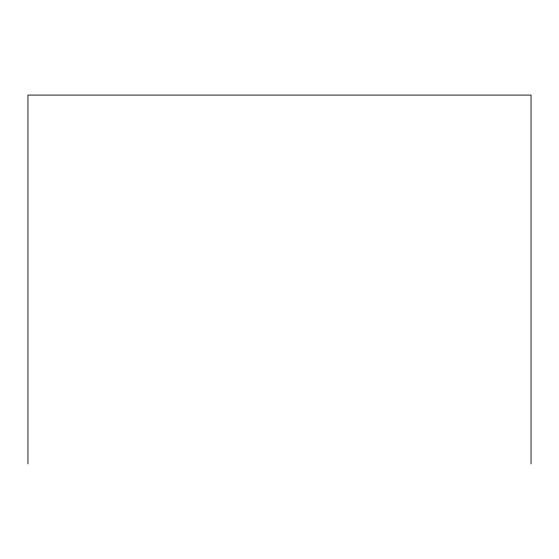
<?xml version="1.0" encoding="UTF-8"?>
<svg xmlns="http://www.w3.org/2000/svg" width="559" height="559" viewBox="0 0 559 559"><rect width="100%" height="100%" fill="white"/><g stroke="black" fill="none" stroke-linecap="round" stroke-linejoin="round"><path stroke-width="0.84" d="M531.05 463.914L531.05 95.086L27.95 95.086L27.95 463.914"/></g></svg>
